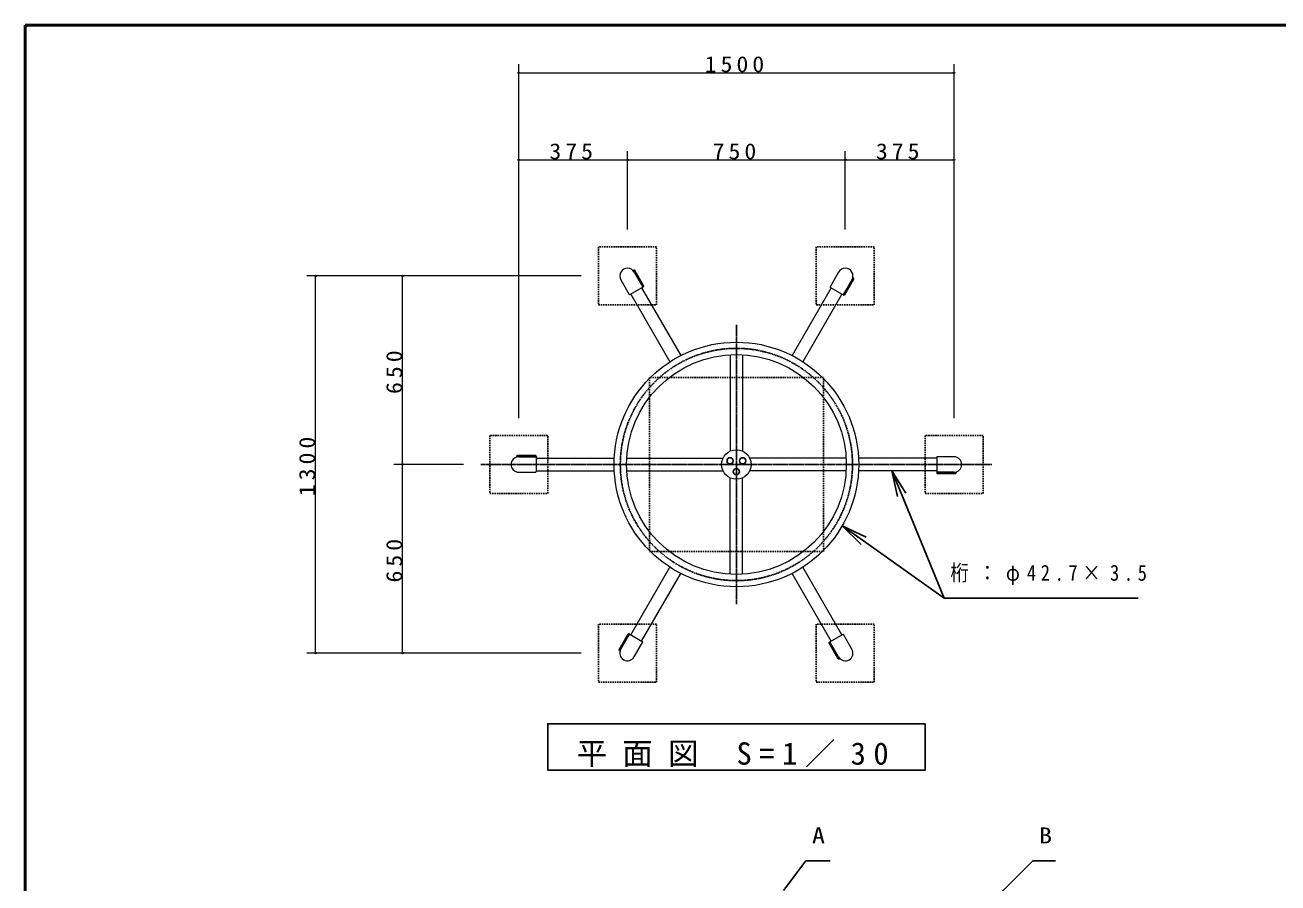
# Model space of a CAD drawing. Units: millimetres at full size, with parts at other scales. Extents: x -11724 to 0, y -804 to 8010.
# Drawn here: x -11550 to -7233, y 5055 to 8010 of the extents above; entities that cross this region are included whole.
import ezdxf
from ezdxf.enums import TextEntityAlignment as Align

# ---------------------------------------------------------------- set-up
doc = ezdxf.new("R2010")
doc.units = ezdxf.units.MM
doc.linetypes.add('USER2', pattern=[6, 3, -1, 1, -1])
doc.linetypes.add('USER4', pattern=[8, 5, -3])
for name, color, linetype, lineweight in [('A3図枠', 7, 'Continuous', 25), ('線', 7, 'Continuous', 25), ('補助', 2, 'Continuous', 25)]:
    doc.layers.add(name, color=color, linetype=linetype, lineweight=lineweight)
doc.styles.add('ＭＳ ゴシック', font='')
doc.styles.get('ＭＳ ゴシック').set_extended_font_data('MS Gothic')

# ---------------------------------------------------------------- blocks, each defined once
blk = doc.blocks.new('dimension_origin')
at = {"color": 0, "linetype": 'Continuous', "lineweight": -2}
blk.add_circle((0, 0), 1.25, dxfattribs=at)

msp = doc.modelspace()

# ---------------------------------------------------------------- linework, layer by layer
at = {"layer": 'A3図枠', "lineweight": 50}
for p, q in [((-11550, 8010), (-11550, 0)), ((0, 8010), (-11550, 8010))]:
    msp.add_line(p, q, dxfattribs=at)
at = {"layer": '線', "color": 2}
for p, q in [((-9452.908, 7166.065), (-9455.455, 7164.595)), ((-9450.175, 7165.333), (-9418.675, 7110.774)), ((-8695.175, 7134.833), (-8726.675, 7080.274)), ((-8695.908, 7137.565), (-8698.455, 7139.036)), ((-9856.089, 6524.734), (-9856.089, 6521.793)), ((-9854.089, 6526.734), (-9791.089, 6526.734)), ((-8344.089, 6465.734), (-8407.089, 6465.734)), ((-8342.089, 6467.734), (-8342.089, 6470.675)), ((-9503.003, 5857.635), (-9471.503, 5912.195)), ((-8748.003, 5827.135), (-8779.503, 5881.695)), ((-9502.271, 5854.903), (-9499.724, 5853.432)), ((-8745.271, 5826.403), (-8742.724, 5827.874))]:
    msp.add_line(p, q, dxfattribs=at)
at = {"layer": '線', "lineweight": 13}
for p, q in [((-9497.039, 7132.503), (-9468.039, 7082.274)), ((-9451.14, 7159.003), (-9421.14, 7107.042)), ((-8747.039, 7159.003), (-8776.039, 7108.774)), ((-8701.14, 7132.503), (-8731.14, 7080.542)), ((-9419.408, 7108.042), (-9465.307, 7081.542)), ((-9462.579, 7083.117), (-9327.983, 6849.99)), ((-9425.6, 7104.467), (-9291.004, 6871.34)), ((-8772.579, 7104.467), (-8907.175, 6871.34)), ((-8735.6, 7083.117), (-8870.195, 6849.99)), ((-8775.307, 7106.042), (-8729.408, 7079.542)), ((-9120.439, 6874.282), (-9120.439, 6542.33)), ((-9077.739, 6874.282), (-9077.739, 6542.33)), ((-9849.089, 6522.734), (-9789.089, 6522.734)), ((-9789.089, 6524.734), (-9789.089, 6471.734)), ((-8409.089, 6520.734), (-8409.089, 6467.734)), ((-8349.089, 6522.734), (-8407.089, 6522.734)), ((-9789.089, 6517.584), (-9519.898, 6517.584)), ((-9477.137, 6517.584), (-9145.185, 6517.584)), ((-8721.042, 6517.584), (-9052.994, 6517.584)), ((-8409.089, 6517.584), (-8678.281, 6517.584)), ((-9849.089, 6469.734), (-9791.089, 6469.734)), ((-9789.089, 6474.884), (-9519.898, 6474.884)), ((-9477.137, 6474.884), (-9145.185, 6474.884)), ((-9120.439, 6118.186), (-9120.439, 6450.138)), ((-9077.739, 6118.186), (-9077.739, 6450.138)), ((-8721.042, 6474.884), (-9052.994, 6474.884)), ((-8409.089, 6474.884), (-8678.281, 6474.884)), ((-8349.089, 6469.734), (-8409.089, 6469.734)), ((-9462.579, 5909.352), (-9327.983, 6142.478)), ((-8735.6, 5909.352), (-8870.195, 6142.478)), ((-9425.6, 5888.002), (-9291.004, 6121.128)), ((-8772.579, 5888.002), (-8907.175, 6121.128)), ((-9497.039, 5859.965), (-9467.039, 5911.927)), ((-9468.771, 5912.927), (-9421.14, 5885.427)), ((-9451.14, 5833.465), (-9421.14, 5885.427)), ((-8732.872, 5910.927), (-8778.771, 5884.427)), ((-8747.039, 5833.465), (-8777.039, 5885.427)), ((-8701.14, 5859.965), (-8730.14, 5910.195))]:
    msp.add_line(p, q, dxfattribs=at)
at = {"layer": '線', "color": 20, "linetype": 'USER2'}
for p, q in [((-9099.089, 6977.584), (-9099.089, 6014.884)), ((-8219.089, 6496.234), (-9979.089, 6496.234))]:
    msp.add_line(p, q, dxfattribs=at)
at = {"layer": '線', "color": 4, "linetype": 'USER4'}
for points in [[(-9574.089, 7045.753), (-9374.089, 7045.753), (-9374.089, 7245.753), (-9574.089, 7245.753)], [(-8824.089, 7045.753), (-8624.089, 7045.753), (-8624.089, 7245.753), (-8824.089, 7245.753)], [(-9399.089, 6196.234), (-8799.089, 6196.234), (-8799.089, 6796.234), (-9399.089, 6796.234)], [(-9949.089, 6396.234), (-9749.089, 6396.234), (-9749.089, 6596.234), (-9949.089, 6596.234)], [(-8449.089, 6396.234), (-8249.089, 6396.234), (-8249.089, 6596.234), (-8449.089, 6596.234)], [(-9574.089, 5746.715), (-9374.089, 5746.715), (-9374.089, 5946.715), (-9574.089, 5946.715)], [(-8824.089, 5746.715), (-8624.089, 5746.715), (-8624.089, 5946.715), (-8824.089, 5946.715)]]:
    msp.add_lwpolyline(points, close=True, dxfattribs=at)
at = {"layer": '線', "lineweight": 13}
for radius in [421.35, 378.65, 50.8]:
    msp.add_circle((-9099.089, 6496.234), radius, dxfattribs=at)
at = {"layer": '線', "color": 20, "linetype": 'USER2'}
msp.add_circle((-9099.089, 6496.234), 400, dxfattribs=at)
at = {"layer": '線', "color": 2}
for centre in [(-9120.74, 6508.734), (-9077.439, 6508.734), (-9099.089, 6471.234)]:
    msp.add_circle(centre, 10.75, dxfattribs=at)
at = {"layer": '線', "lineweight": 13}
for centre, radius, start, end in [((-9474.089, 7145.753), 26.5, 30, 210), ((-8724.089, 7145.753), 26.5, 330, 150), ((-9466.307, 7083.274), 2, 210, 300), ((-8774.307, 7107.774), 2, 150, 240), ((-9849.089, 6496.234), 26.5, 90, 270), ((-8407.089, 6520.734), 2, 90, 180), ((-8349.089, 6496.234), 26.5, 270, 90), ((-9791.089, 6471.734), 2, 270, 0), ((-9423.872, 5884.695), 2, 330, 60), ((-8731.872, 5909.195), 2, 30, 120), ((-9474.089, 5846.715), 26.5, 150, 330), ((-8724.089, 5846.715), 26.5, 210, 30)]:
    msp.add_arc(centre, radius, start, end, dxfattribs=at)
at = {"layer": '線', "color": 2}
for centre, start, end in [((-9451.908, 7164.333), 30, 120), ((-8696.908, 7135.833), 330, 60), ((-9420.408, 7109.774), 300, 30), ((-8728.408, 7081.274), 240, 330), ((-9854.089, 6524.734), 90, 180), ((-9791.089, 6524.734), 0, 90), ((-8407.089, 6467.734), 180, 270), ((-8344.089, 6467.734), 270, 0), ((-9469.771, 5911.195), 60, 150), ((-8777.771, 5882.695), 120, 210), ((-9501.271, 5856.635), 150, 240), ((-8746.271, 5828.135), 210, 300)]:
    msp.add_arc(centre, 2, start, end, dxfattribs=at)
at = {"layer": '補助', "lineweight": 13}
for p, q in [((-9849.089, 6656.234), (-9849.089, 7875.753)), ((-8349.089, 6656.234), (-8349.089, 7875.753)), ((-9849.089, 7845.753), (-8349.089, 7845.753)), ((-9849.089, 6656.234), (-9849.089, 7575.753)), ((-9474.089, 7305.753), (-9474.089, 7575.753)), ((-9474.089, 7305.753), (-9474.089, 7575.753)), ((-8724.089, 7305.753), (-8724.089, 7575.753)), ((-8724.089, 7305.753), (-8724.089, 7575.753)), ((-8349.089, 6656.234), (-8349.089, 7575.753)), ((-9849.089, 7545.753), (-9474.089, 7545.753)), ((-9474.089, 7545.753), (-8724.089, 7545.753)), ((-8724.089, 7545.753), (-8349.089, 7545.753)), ((-9634.089, 7145.753), (-10579.089, 7145.753)), ((-10549.089, 5846.715), (-10549.089, 7145.753)), ((-9634.089, 7145.753), (-10279.089, 7145.753)), ((-10249.089, 6496.234), (-10249.089, 7145.753)), ((-10039.089, 6496.234), (-10279.089, 6496.234)), ((-10039.089, 6496.234), (-10279.089, 6496.234)), ((-10249.089, 5846.715), (-10249.089, 6496.234)), ((-9634.089, 5846.715), (-10579.089, 5846.715)), ((-9634.089, 5846.715), (-10279.089, 5846.715))]:
    msp.add_line(p, q, dxfattribs=at)
at = {"layer": '補助'}
for p, q in [((-8543.506, 6385.927), (-8563.794, 6474.884)), ((-8515.752, 6397.315), (-8563.794, 6474.884)), ((-8563.794, 6474.884), (-8529.629, 6391.621)), ((-8529.629, 6391.621), (-8383.59, 6035.712)), ((-8669.715, 6220.881), (-8734.351, 6285.279)), ((-8652.323, 6245.325), (-8734.351, 6285.279)), ((-8734.351, 6285.279), (-8661.019, 6233.103)), ((-8661.019, 6233.103), (-8383.59, 6035.712)), ((-8383.59, 6035.712), (-8353.59, 6035.712)), ((-8353.59, 6035.712), (-7714.981, 6035.712)), ((-8936.802, 5028.486), (-8860.412, 5130.81)), ((-8860.412, 5130.81), (-8830.412, 5130.81)), ((-8830.412, 5130.81), (-8775.984, 5130.81)), ((-8199.581, 5009.326), (-8078.097, 5130.81)), ((-8078.097, 5130.81), (-8048.097, 5130.81)), ((-8048.097, 5130.81), (-8000.097, 5130.81))]:
    msp.add_line(p, q, dxfattribs=at)
msp.add_lwpolyline([(-9749.089, 5442.985), (-8449.089, 5442.985), (-8449.089, 5602.985), (-9749.089, 5602.985)], close=True, dxfattribs=at)

# ---------------------------------------------------------------- block references
at = {"layer": '補助', "lineweight": 13, "xscale": 2, "yscale": 2}
for p in [(-9849.089, 7845.753), (-9849.089, 7545.753), (-9474.089, 7545.753), (-8724.089, 7545.753)]:
    msp.add_blockref('dimension_origin', p, dxfattribs=at)
for p, rotation in [((-8349.089, 7845.753), 180), ((-9474.089, 7545.753), 180), ((-8724.089, 7545.753), 180), ((-8349.089, 7545.753), 180), ((-10549.089, 7145.753), 270), ((-10249.089, 7145.753), 270), ((-10249.089, 6496.234), 270), ((-10249.089, 6496.234), 90), ((-10549.089, 5846.715), 90), ((-10249.089, 5846.715), 90)]:
    msp.add_blockref('dimension_origin', p, dxfattribs=dict(at, rotation=rotation))

# ---------------------------------------------------------------- texts
at = {"layer": '補助', "style": 'ＭＳ ゴシック', "width": 1.2}
for s, p in [('A', (-8838.662, 5245.81)), ('B', (-8056.347, 5245.81))]:
    msp.add_text(s, height=54.99, dxfattribs=at).set_placement(p, align=Align.TOP_LEFT)
at = {"layer": '補助', "style": 'ＭＳ ゴシック'}
for s, insert, char_height, attachment_point in [('\\T1.33;\\W1.1;1500', (-9099.089, 7846.753), 54.99, 8), ('\\T1.33;\\W1.1;375', (-9661.589, 7546.753), 54.99, 8), ('\\T1.33;\\W1.1;750', (-9099.089, 7546.753), 54.99, 8), ('\\T1.33;\\W1.1;375', (-8536.589, 7546.753), 54.99, 8), ('\\T1.5;\\W0.85;桁：φ42.7×3.5', (-8361.84, 6150.712), 54.99, 1), ('\\T1.5;平面図\\~S=1／30', (-9099.089, 5452.985), 76.98, 8)]:
    msp.add_mtext(s, dxfattribs=dict(at, insert=insert, char_height=char_height, attachment_point=attachment_point))
at = {"layer": '補助', "char_height": 54.99, "attachment_point": 8, "rotation": 90, "style": 'ＭＳ ゴシック'}
for s, insert in [('\\T1.33;\\W1.1;650', (-10250.089, 6820.994)), ('\\T1.33;\\W1.1;1300', (-10550.089, 6496.234)), ('\\T1.33;\\W1.1;650', (-10250.089, 6171.475))]:
    msp.add_mtext(s, dxfattribs=dict(at, insert=insert))

doc.saveas('drawing.dxf')
